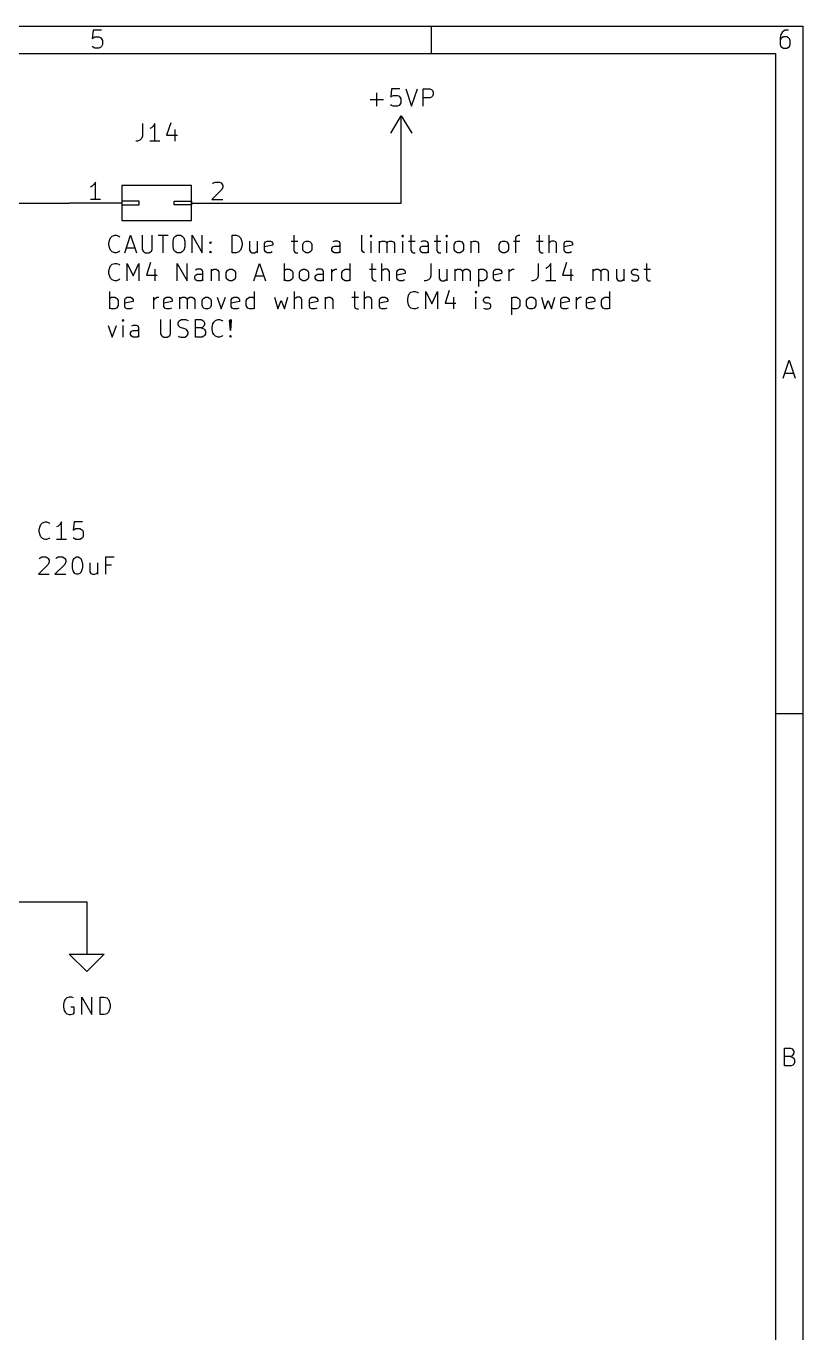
# Model space of a CAD drawing. Extents: x 0.4 to 11.3, y -7.9 to -0.4.
# Drawn here: x 9.077 to 11.299, y -4.134 to -0.394 of the extents above; entities that cross this region are included whole.
import ezdxf

# ---------------------------------------------------------------- set-up
doc = ezdxf.new("R2010")
doc.units = 0
doc.header["$MEASUREMENT"] = 0
for name, color, linetype in [('BLUE3', 171, 'CONTINUOUS'), ('CYAN2', 4, 'CONTINUOUS'), ('GREEN3', 91, 'CONTINUOUS'), ('LYELLOW', 51, 'CONTINUOUS'), ('RED2', 1, 'CONTINUOUS'), ('RED3', 11, 'CONTINUOUS')]:
    doc.layers.add(name, color=color, linetype=linetype)

msp = doc.modelspace()

# ---------------------------------------------------------------- linework, layer by layer
at = {"layer": 'BLUE3', "linetype": 'CONTINUOUS'}
for p, q in [((9.31363, -1.01364), (9.31601, -1.00411)), ((9.31601, -1.00411), (9.31839, -0.999354)), ((9.31839, -0.999354), (9.32316, -0.994591)), ((9.32316, -0.994591), (9.3303, -0.992209)), ((9.3303, -0.992209), (9.33506, -0.992209)), ((9.33506, -0.992209), (9.3422, -0.994591)), ((9.3422, -0.994591), (9.34458, -0.996972)), ((9.35887, -1.04221), (9.37554, -0.992209)), ((9.37554, -0.992209), (9.3922, -1.04221)), ((9.40887, -0.992209), (9.40887, -1.03269)), ((9.43744, -1.03269), (9.43744, -0.992209)), ((9.45411, -0.992209), (9.48268, -0.992209)), ((9.4684, -1.04221), (9.4684, -0.992209)), ((9.49697, -1.00888), (9.49935, -0.999354)), ((9.49697, -1.02554), (9.49697, -1.00888)), ((9.49935, -0.999354), (9.50411, -0.994591)), ((9.50411, -0.994591), (9.50887, -0.992209)), ((9.50887, -0.992209), (9.51839, -0.992209)), ((9.51839, -0.992209), (9.52316, -0.994591)), ((9.52316, -0.994591), (9.52792, -0.999354)), ((9.52792, -0.999354), (9.5303, -1.00888)), ((9.5303, -1.00888), (9.5303, -1.02554)), ((9.55173, -1.04221), (9.55173, -0.992209)), ((9.55173, -0.992209), (9.5803, -1.04221)), ((9.5803, -1.04221), (9.5803, -0.992209)), ((9.66602, -1.04221), (9.66602, -0.992209)), ((9.66602, -0.992209), (9.67792, -0.992209)), ((9.67792, -0.992209), (9.68506, -0.994591)), ((9.68506, -0.994591), (9.68983, -0.999354)), ((9.68983, -0.999354), (9.69221, -1.00411)), ((9.69221, -1.00411), (9.69459, -1.01364)), ((9.71602, -1.00888), (9.71602, -1.03507)), ((9.73744, -1.00888), (9.73744, -1.04221)), ((9.76125, -1.01126), (9.76602, -1.00888)), ((9.76602, -1.00888), (9.77554, -1.00888)), ((9.77554, -1.00888), (9.7803, -1.01126)), ((9.83506, -1.00888), (9.85411, -1.00888)), ((9.8422, -0.992209), (9.8422, -1.03507)), ((9.87316, -1.01126), (9.87792, -1.00888)), ((9.87792, -1.00888), (9.88506, -1.00888)), ((9.88506, -1.00888), (9.88982, -1.01126)), ((9.95887, -1.00888), (9.95411, -1.01126)), ((9.96839, -1.00888), (9.95887, -1.00888)), ((9.97315, -1.01126), (9.96839, -1.00888)), ((10.0374, -1.03507), (10.0374, -0.992209)), ((10.0636, -0.992209), (10.0612, -0.994591)), ((10.0612, -0.994591), (10.0636, -0.996972)), ((10.066, -0.994591), (10.0636, -0.992209)), ((10.0636, -0.992209), (10.0636, -0.996972)), ((10.0636, -0.996972), (10.066, -0.994591)), ((10.0636, -1.04221), (10.0636, -1.00888)), ((10.0874, -1.04221), (10.0874, -1.00888)), ((10.0898, -1.01126), (10.0946, -1.00888)), ((10.0946, -1.00888), (10.1017, -1.00888)), ((10.1017, -1.00888), (10.1065, -1.01126)), ((10.1112, -1.01126), (10.116, -1.00888)), ((10.116, -1.00888), (10.1232, -1.00888)), ((10.1232, -1.00888), (10.1279, -1.01126)), ((10.1541, -0.992209), (10.1517, -0.994591)), ((10.1517, -0.994591), (10.1541, -0.996972)), ((10.1565, -0.994591), (10.1541, -0.992209)), ((10.1541, -0.992209), (10.1541, -0.996972)), ((10.1541, -0.996972), (10.1565, -0.994591)), ((10.1541, -1.04221), (10.1541, -1.00888)), ((10.1708, -1.00888), (10.1898, -1.00888)), ((10.1779, -0.992209), (10.1779, -1.03507)), ((10.2112, -1.00888), (10.2065, -1.01126)), ((10.2208, -1.00888), (10.2112, -1.00888)), ((10.2255, -1.01126), (10.2208, -1.00888)), ((10.2446, -1.00888), (10.2636, -1.00888)), ((10.2517, -0.992209), (10.2517, -1.03507)), ((10.2803, -0.992209), (10.2779, -0.994591)), ((10.2779, -0.994591), (10.2803, -0.996972)), ((10.2827, -0.994591), (10.2803, -0.992209)), ((10.2803, -0.992209), (10.2803, -0.996972)), ((10.2803, -0.996972), (10.2827, -0.994591)), ((10.2803, -1.04221), (10.2803, -1.00888)), ((10.3065, -1.01126), (10.3112, -1.00888)), ((10.3112, -1.00888), (10.3184, -1.00888)), ((10.3184, -1.00888), (10.3231, -1.01126)), ((10.3493, -1.00888), (10.3493, -1.04221)), ((10.3517, -1.01126), (10.3565, -1.00888)), ((10.3565, -1.00888), (10.3636, -1.00888)), ((10.3636, -1.00888), (10.3684, -1.01126)), ((10.4351, -1.01126), (10.4398, -1.00888)), ((10.4398, -1.00888), (10.447, -1.00888)), ((10.447, -1.00888), (10.4517, -1.01126)), ((10.4708, -1.00888), (10.4898, -1.00888)), ((10.4779, -0.999354), (10.4803, -0.994591)), ((10.4779, -1.04221), (10.4779, -0.999354)), ((10.4803, -0.994591), (10.4851, -0.992209)), ((10.4851, -0.992209), (10.4898, -0.992209)), ((10.5374, -1.00888), (10.5565, -1.00888)), ((10.5446, -0.992209), (10.5446, -1.03507)), ((10.5731, -1.04221), (10.5731, -0.992209)), ((10.5803, -1.00888), (10.5755, -1.01126)), ((10.5874, -1.00888), (10.5803, -1.00888)), ((10.5922, -1.01126), (10.5874, -1.00888)), ((10.6184, -1.01126), (10.6231, -1.00888)), ((10.6231, -1.00888), (10.6327, -1.00888)), ((10.6327, -1.00888), (10.6374, -1.01126)), ((9.31363, -1.02078), (9.31363, -1.01364)), ((9.31601, -1.0303), (9.31363, -1.02078)), ((9.31839, -1.03507), (9.31601, -1.0303)), ((9.32316, -1.03983), (9.31839, -1.03507)), ((9.3303, -1.04221), (9.32316, -1.03983)), ((9.33506, -1.04221), (9.3303, -1.04221)), ((9.3422, -1.03983), (9.33506, -1.04221)), ((9.34458, -1.03745), (9.3422, -1.03983)), ((9.36363, -1.02793), (9.38744, -1.02793)), ((9.40887, -1.03269), (9.41125, -1.03745)), ((9.41125, -1.03745), (9.41363, -1.03983)), ((9.41363, -1.03983), (9.41839, -1.04221)), ((9.41839, -1.04221), (9.42792, -1.04221)), ((9.42792, -1.04221), (9.43268, -1.03983)), ((9.43268, -1.03983), (9.43506, -1.03745)), ((9.43506, -1.03745), (9.43744, -1.03269)), ((9.49935, -1.03507), (9.49697, -1.02554)), ((9.50411, -1.03983), (9.49935, -1.03507)), ((9.50887, -1.04221), (9.50411, -1.03983)), ((9.51839, -1.04221), (9.50887, -1.04221)), ((9.52316, -1.03983), (9.51839, -1.04221)), ((9.52792, -1.03507), (9.52316, -1.03983)), ((9.5303, -1.02554), (9.52792, -1.03507)), ((9.60173, -1.01364), (9.60411, -1.01126)), ((9.60411, -1.01602), (9.60173, -1.01364)), ((9.60173, -1.03983), (9.60411, -1.03745)), ((9.60411, -1.04221), (9.60173, -1.03983)), ((9.60411, -1.01126), (9.60649, -1.01364)), ((9.60411, -1.01126), (9.60411, -1.01602)), ((9.60649, -1.01364), (9.60411, -1.01602)), ((9.60411, -1.03745), (9.60649, -1.03983)), ((9.60411, -1.03745), (9.60411, -1.04221)), ((9.60649, -1.03983), (9.60411, -1.04221)), ((9.67792, -1.04221), (9.66602, -1.04221)), ((9.68506, -1.03983), (9.67792, -1.04221)), ((9.68983, -1.03507), (9.68506, -1.03983)), ((9.69221, -1.0303), (9.68983, -1.03507)), ((9.69459, -1.02078), (9.69221, -1.0303)), ((9.69459, -1.01364), (9.69459, -1.02078)), ((9.71602, -1.03507), (9.7184, -1.03983)), ((9.7184, -1.03983), (9.72316, -1.04221)), ((9.72316, -1.04221), (9.7303, -1.04221)), ((9.7303, -1.04221), (9.73506, -1.03983)), ((9.73506, -1.03983), (9.73744, -1.03745)), ((9.75887, -1.01602), (9.76125, -1.01126)), ((9.75887, -1.03507), (9.75887, -1.01602)), ((9.78268, -1.02078), (9.75887, -1.02554)), ((9.76125, -1.03983), (9.75887, -1.03507)), ((9.76602, -1.04221), (9.76125, -1.03983)), ((9.77554, -1.04221), (9.76602, -1.04221)), ((9.7803, -1.03983), (9.77554, -1.04221)), ((9.7803, -1.01126), (9.78268, -1.01602)), ((9.78268, -1.01602), (9.78268, -1.02078)), ((9.8422, -1.03507), (9.84459, -1.03983)), ((9.84459, -1.03983), (9.84935, -1.04221)), ((9.84935, -1.04221), (9.85411, -1.04221)), ((9.8684, -1.0184), (9.87078, -1.01364)), ((9.8684, -1.03269), (9.8684, -1.0184)), ((9.87078, -1.03745), (9.8684, -1.03269)), ((9.87078, -1.01364), (9.87316, -1.01126)), ((9.87316, -1.03983), (9.87078, -1.03745)), ((9.87792, -1.04221), (9.87316, -1.03983)), ((9.88506, -1.04221), (9.87792, -1.04221)), ((9.88982, -1.03983), (9.88506, -1.04221)), ((9.88982, -1.01126), (9.8922, -1.01364)), ((9.8922, -1.03745), (9.88982, -1.03983)), ((9.8922, -1.01364), (9.89459, -1.0184)), ((9.89459, -1.03269), (9.8922, -1.03745)), ((9.89459, -1.0184), (9.89459, -1.03269)), ((9.95173, -1.0303), (9.95411, -1.02554)), ((9.95173, -1.03507), (9.95173, -1.0303)), ((9.95411, -1.03983), (9.95173, -1.03507)), ((9.95411, -1.02554), (9.95887, -1.02316)), ((9.95887, -1.04221), (9.95411, -1.03983)), ((9.95887, -1.02316), (9.97078, -1.02316)), ((9.97078, -1.04221), (9.95887, -1.04221)), ((9.97078, -1.02316), (9.97554, -1.02078)), ((9.97554, -1.03983), (9.97078, -1.04221)), ((9.97554, -1.01602), (9.97315, -1.01126)), ((9.97554, -1.04221), (9.97554, -1.01602)), ((10.0398, -1.03983), (10.0374, -1.03507)), ((10.0446, -1.04221), (10.0398, -1.03983)), ((10.0874, -1.01364), (10.0898, -1.01126)), ((10.1065, -1.01126), (10.1089, -1.01602)), ((10.1089, -1.01602), (10.1112, -1.01126)), ((10.1089, -1.01602), (10.1089, -1.04221)), ((10.1279, -1.01126), (10.1303, -1.01602)), ((10.1303, -1.01602), (10.1303, -1.04221)), ((10.1779, -1.03507), (10.1803, -1.03983)), ((10.1803, -1.03983), (10.1851, -1.04221)), ((10.1851, -1.04221), (10.1898, -1.04221)), ((10.2041, -1.0303), (10.2065, -1.02554)), ((10.2041, -1.03507), (10.2041, -1.0303)), ((10.2065, -1.03983), (10.2041, -1.03507)), ((10.2065, -1.02554), (10.2112, -1.02316)), ((10.2112, -1.04221), (10.2065, -1.03983)), ((10.2112, -1.02316), (10.2232, -1.02316)), ((10.2232, -1.04221), (10.2112, -1.04221)), ((10.2232, -1.02316), (10.2279, -1.02078)), ((10.2279, -1.03983), (10.2232, -1.04221)), ((10.2279, -1.01602), (10.2255, -1.01126)), ((10.2279, -1.04221), (10.2279, -1.01602)), ((10.2517, -1.03507), (10.2541, -1.03983)), ((10.2541, -1.03983), (10.2589, -1.04221)), ((10.2589, -1.04221), (10.2636, -1.04221)), ((10.3017, -1.0184), (10.3041, -1.01364)), ((10.3017, -1.03269), (10.3017, -1.0184)), ((10.3041, -1.03745), (10.3017, -1.03269)), ((10.3041, -1.01364), (10.3065, -1.01126)), ((10.3065, -1.03983), (10.3041, -1.03745)), ((10.3112, -1.04221), (10.3065, -1.03983)), ((10.3184, -1.04221), (10.3112, -1.04221)), ((10.3231, -1.03983), (10.3184, -1.04221)), ((10.3231, -1.01126), (10.3255, -1.01364)), ((10.3255, -1.03745), (10.3231, -1.03983)), ((10.3255, -1.01364), (10.3279, -1.0184)), ((10.3279, -1.03269), (10.3255, -1.03745)), ((10.3279, -1.0184), (10.3279, -1.03269)), ((10.3493, -1.01364), (10.3517, -1.01126)), ((10.3684, -1.01126), (10.3708, -1.01602)), ((10.3708, -1.01602), (10.3708, -1.04221)), ((10.4303, -1.0184), (10.4327, -1.01364)), ((10.4303, -1.03269), (10.4303, -1.0184)), ((10.4327, -1.03745), (10.4303, -1.03269)), ((10.4327, -1.01364), (10.4351, -1.01126)), ((10.4351, -1.03983), (10.4327, -1.03745)), ((10.4398, -1.04221), (10.4351, -1.03983)), ((10.447, -1.04221), (10.4398, -1.04221)), ((10.4517, -1.03983), (10.447, -1.04221)), ((10.4517, -1.01126), (10.4541, -1.01364)), ((10.4541, -1.03745), (10.4517, -1.03983)), ((10.4541, -1.01364), (10.4565, -1.0184)), ((10.4565, -1.03269), (10.4541, -1.03745)), ((10.4565, -1.0184), (10.4565, -1.03269)), ((10.5446, -1.03507), (10.547, -1.03983)), ((10.547, -1.03983), (10.5517, -1.04221)), ((10.5517, -1.04221), (10.5565, -1.04221)), ((10.5755, -1.01126), (10.5731, -1.01364)), ((10.5946, -1.01602), (10.5922, -1.01126)), ((10.5946, -1.04221), (10.5946, -1.01602)), ((10.616, -1.01602), (10.6184, -1.01126)), ((10.616, -1.03507), (10.616, -1.01602)), ((10.6398, -1.02078), (10.616, -1.02554)), ((10.6184, -1.03983), (10.616, -1.03507)), ((10.6231, -1.04221), (10.6184, -1.03983)), ((10.6327, -1.04221), (10.6231, -1.04221)), ((10.6374, -1.03983), (10.6327, -1.04221)), ((10.6374, -1.01126), (10.6398, -1.01602)), ((10.6398, -1.01602), (10.6398, -1.02078)), ((9.31363, -1.09414), (9.31601, -1.08461)), ((9.31601, -1.08461), (9.31839, -1.07985)), ((9.31839, -1.07985), (9.32316, -1.07509)), ((9.32316, -1.07509), (9.3303, -1.07271)), ((9.3303, -1.07271), (9.33506, -1.07271)), ((9.33506, -1.07271), (9.3422, -1.07509)), ((9.3422, -1.07509), (9.34458, -1.07747)), ((9.36601, -1.12271), (9.36601, -1.07271)), ((9.36601, -1.07271), (9.38268, -1.10843)), ((9.38268, -1.10843), (9.39935, -1.07271)), ((9.39935, -1.07271), (9.39935, -1.12271)), ((9.43268, -1.07033), (9.42078, -1.10604)), ((9.50887, -1.12271), (9.50887, -1.07271)), ((9.50887, -1.07271), (9.53744, -1.12271)), ((9.53744, -1.12271), (9.53744, -1.07271)), ((9.72791, -1.12271), (9.74457, -1.07271)), ((9.74457, -1.07271), (9.76124, -1.12271)), ((9.816, -1.12271), (9.816, -1.07271)), ((10.0041, -1.12271), (10.0041, -1.07271)), ((10.066, -1.07271), (10.066, -1.11557)), ((10.0946, -1.12271), (10.0946, -1.07271)), ((10.235, -1.07271), (10.235, -1.10843)), ((10.5422, -1.07271), (10.5422, -1.10843)), ((10.5684, -1.08461), (10.5636, -1.087)), ((10.5731, -1.07985), (10.5684, -1.08461)), ((10.5779, -1.07271), (10.5731, -1.07985)), ((10.5779, -1.12271), (10.5779, -1.07271)), ((10.6231, -1.07033), (10.6112, -1.10604)), ((10.8517, -1.07271), (10.8517, -1.11557)), ((9.31363, -1.10128), (9.31363, -1.09414)), ((9.31601, -1.1108), (9.31363, -1.10128)), ((9.31839, -1.11557), (9.31601, -1.1108)), ((9.32316, -1.12033), (9.31839, -1.11557)), ((9.3303, -1.12271), (9.32316, -1.12033)), ((9.3422, -1.12033), (9.33506, -1.12271)), ((9.34458, -1.11795), (9.3422, -1.12033)), ((9.42078, -1.10604), (9.45172, -1.10604)), ((9.44458, -1.08938), (9.44458, -1.12271)), ((9.55887, -1.1108), (9.56125, -1.10604)), ((9.55887, -1.11557), (9.55887, -1.1108)), ((9.56125, -1.12033), (9.55887, -1.11557)), ((9.56601, -1.08938), (9.56125, -1.09176)), ((9.56125, -1.10604), (9.56601, -1.10366)), ((9.56601, -1.12271), (9.56125, -1.12033)), ((9.57554, -1.08938), (9.56601, -1.08938)), ((9.56601, -1.10366), (9.57792, -1.10366)), ((9.5803, -1.09176), (9.57554, -1.08938)), ((9.57792, -1.10366), (9.58268, -1.10128)), ((9.58268, -1.12033), (9.57792, -1.12271)), ((9.58268, -1.09652), (9.5803, -1.09176)), ((9.58268, -1.12271), (9.58268, -1.09652)), ((9.60648, -1.08938), (9.60648, -1.12271)), ((9.60648, -1.09414), (9.60887, -1.09176)), ((9.60887, -1.09176), (9.61363, -1.08938)), ((9.61363, -1.08938), (9.62077, -1.08938)), ((9.62077, -1.08938), (9.62553, -1.09176)), ((9.62553, -1.09176), (9.62791, -1.09652)), ((9.62791, -1.09652), (9.62791, -1.12271)), ((9.64934, -1.0989), (9.65172, -1.09414)), ((9.64934, -1.11319), (9.64934, -1.0989)), ((9.65172, -1.11795), (9.64934, -1.11319)), ((9.65172, -1.09414), (9.6541, -1.09176)), ((9.6541, -1.12033), (9.65172, -1.11795)), ((9.6541, -1.09176), (9.65887, -1.08938)), ((9.65887, -1.12271), (9.6541, -1.12033)), ((9.65887, -1.08938), (9.66601, -1.08938)), ((9.66601, -1.08938), (9.67077, -1.09176)), ((9.67077, -1.12033), (9.66601, -1.12271)), ((9.67077, -1.09176), (9.67315, -1.09414)), ((9.67315, -1.11795), (9.67077, -1.12033)), ((9.67315, -1.09414), (9.67553, -1.0989)), ((9.67553, -1.11319), (9.67315, -1.11795)), ((9.67553, -1.0989), (9.67553, -1.11319)), ((9.73267, -1.10843), (9.75648, -1.10843)), ((9.816, -1.09176), (9.82077, -1.08938)), ((9.82077, -1.12271), (9.816, -1.12033)), ((9.82077, -1.08938), (9.83029, -1.08938)), ((9.83029, -1.08938), (9.83505, -1.09176)), ((9.83505, -1.12033), (9.83029, -1.12271)), ((9.83505, -1.09176), (9.83743, -1.09414)), ((9.83743, -1.11795), (9.83505, -1.12033)), ((9.83743, -1.09414), (9.83981, -1.0989)), ((9.83981, -1.11319), (9.83743, -1.11795)), ((9.83981, -1.0989), (9.83981, -1.11319)), ((9.85886, -1.0989), (9.86124, -1.09414)), ((9.85886, -1.11319), (9.85886, -1.0989)), ((9.86124, -1.11795), (9.85886, -1.11319)), ((9.86124, -1.09414), (9.86362, -1.09176)), ((9.86362, -1.12033), (9.86124, -1.11795)), ((9.86362, -1.09176), (9.86839, -1.08938)), ((9.86839, -1.12271), (9.86362, -1.12033)), ((9.86839, -1.08938), (9.87553, -1.08938)), ((9.87553, -1.08938), (9.88029, -1.09176)), ((9.88029, -1.12033), (9.87553, -1.12271)), ((9.88029, -1.09176), (9.88267, -1.09414)), ((9.88267, -1.11795), (9.88029, -1.12033)), ((9.88267, -1.09414), (9.88505, -1.0989)), ((9.88505, -1.11319), (9.88267, -1.11795)), ((9.88505, -1.0989), (9.88505, -1.11319)), ((9.9041, -1.1108), (9.90648, -1.10604)), ((9.9041, -1.11557), (9.9041, -1.1108)), ((9.90648, -1.12033), (9.9041, -1.11557)), ((9.91124, -1.08938), (9.90648, -1.09176)), ((9.90648, -1.10604), (9.91124, -1.10366)), ((9.91124, -1.12271), (9.90648, -1.12033)), ((9.92076, -1.08938), (9.91124, -1.08938)), ((9.91124, -1.10366), (9.92315, -1.10366)), ((9.92552, -1.09176), (9.92076, -1.08938)), ((9.92315, -1.10366), (9.92791, -1.10128)), ((9.92791, -1.12033), (9.92315, -1.12271)), ((9.92791, -1.09652), (9.92552, -1.09176)), ((9.92791, -1.12271), (9.92791, -1.09652)), ((9.95171, -1.12271), (9.95171, -1.08938)), ((9.95171, -1.0989), (9.95409, -1.09414)), ((9.95409, -1.09414), (9.95648, -1.09176)), ((9.95648, -1.09176), (9.96124, -1.08938)), ((9.96124, -1.08938), (9.966, -1.08938)), ((9.98029, -1.0989), (9.98267, -1.09414)), ((9.98029, -1.11319), (9.98029, -1.0989)), ((9.98267, -1.11795), (9.98029, -1.11319)), ((9.98267, -1.09414), (9.98505, -1.09176)), ((9.98505, -1.12033), (9.98267, -1.11795)), ((9.98505, -1.09176), (9.98981, -1.08938)), ((9.98981, -1.12271), (9.98505, -1.12033)), ((9.98981, -1.08938), (9.99933, -1.08938)), ((9.99933, -1.08938), (10.0041, -1.09176)), ((10.0041, -1.12033), (9.99933, -1.12271)), ((10.0589, -1.08938), (10.0779, -1.08938)), ((10.066, -1.11557), (10.0684, -1.12033)), ((10.0684, -1.12033), (10.0731, -1.12271)), ((10.0969, -1.09176), (10.0946, -1.09414)), ((10.1017, -1.08938), (10.0969, -1.09176)), ((10.1089, -1.08938), (10.1017, -1.08938)), ((10.1136, -1.09176), (10.1089, -1.08938)), ((10.116, -1.09652), (10.1136, -1.09176)), ((10.116, -1.12271), (10.116, -1.09652)), ((10.1374, -1.09652), (10.1398, -1.09176)), ((10.1374, -1.11557), (10.1374, -1.09652)), ((10.1612, -1.10128), (10.1374, -1.10604)), ((10.1398, -1.12033), (10.1374, -1.11557)), ((10.1398, -1.09176), (10.1446, -1.08938)), ((10.1446, -1.12271), (10.1398, -1.12033)), ((10.1446, -1.08938), (10.1541, -1.08938)), ((10.1541, -1.08938), (10.1589, -1.09176)), ((10.1589, -1.12033), (10.1541, -1.12271)), ((10.1589, -1.09176), (10.1612, -1.09652)), ((10.1612, -1.09652), (10.1612, -1.10128)), ((10.2279, -1.12033), (10.2208, -1.12271)), ((10.2327, -1.11557), (10.2279, -1.12033)), ((10.235, -1.10843), (10.2327, -1.11557)), ((10.2589, -1.08938), (10.2589, -1.11557)), ((10.2589, -1.11557), (10.2612, -1.12033)), ((10.2612, -1.12033), (10.266, -1.12271)), ((10.2731, -1.12271), (10.2779, -1.12033)), ((10.2779, -1.12033), (10.2803, -1.11795)), ((10.2803, -1.08938), (10.2803, -1.12271)), ((10.3041, -1.12271), (10.3041, -1.08938)), ((10.3041, -1.09414), (10.3065, -1.09176)), ((10.3065, -1.09176), (10.3112, -1.08938)), ((10.3112, -1.08938), (10.3184, -1.08938)), ((10.3184, -1.08938), (10.3231, -1.09176)), ((10.3231, -1.09176), (10.3255, -1.09652)), ((10.3255, -1.09652), (10.3279, -1.09176)), ((10.3255, -1.09652), (10.3255, -1.12271)), ((10.3279, -1.09176), (10.3327, -1.08938)), ((10.3327, -1.08938), (10.3398, -1.08938)), ((10.3398, -1.08938), (10.3446, -1.09176)), ((10.3446, -1.09176), (10.3469, -1.09652)), ((10.3469, -1.09652), (10.3469, -1.12271)), ((10.3708, -1.08938), (10.3708, -1.13938)), ((10.3708, -1.09176), (10.3755, -1.08938)), ((10.3755, -1.12271), (10.3708, -1.12033)), ((10.3755, -1.08938), (10.385, -1.08938)), ((10.385, -1.08938), (10.3898, -1.09176)), ((10.3898, -1.12033), (10.385, -1.12271)), ((10.3898, -1.09176), (10.3922, -1.09414)), ((10.3922, -1.11795), (10.3898, -1.12033)), ((10.3922, -1.09414), (10.3946, -1.0989)), ((10.3946, -1.11319), (10.3922, -1.11795)), ((10.3946, -1.0989), (10.3946, -1.11319)), ((10.4136, -1.09652), (10.416, -1.09176)), ((10.4136, -1.11557), (10.4136, -1.09652)), ((10.4374, -1.10128), (10.4136, -1.10604)), ((10.416, -1.12033), (10.4136, -1.11557)), ((10.416, -1.09176), (10.4208, -1.08938)), ((10.4208, -1.12271), (10.416, -1.12033)), ((10.4208, -1.08938), (10.4303, -1.08938)), ((10.4303, -1.08938), (10.435, -1.09176)), ((10.435, -1.12033), (10.4303, -1.12271)), ((10.435, -1.09176), (10.4374, -1.09652)), ((10.4374, -1.09652), (10.4374, -1.10128)), ((10.4588, -1.12271), (10.4588, -1.08938)), ((10.4588, -1.0989), (10.4612, -1.09414)), ((10.4612, -1.09414), (10.4636, -1.09176)), ((10.4636, -1.09176), (10.4684, -1.08938)), ((10.4684, -1.08938), (10.4731, -1.08938)), ((10.535, -1.12033), (10.5279, -1.12271)), ((10.5398, -1.11557), (10.535, -1.12033)), ((10.5422, -1.10843), (10.5398, -1.11557)), ((10.6112, -1.10604), (10.6422, -1.10604)), ((10.635, -1.08938), (10.635, -1.12271)), ((10.6993, -1.12271), (10.6993, -1.08938)), ((10.6993, -1.09414), (10.7017, -1.09176)), ((10.7017, -1.09176), (10.7065, -1.08938)), ((10.7065, -1.08938), (10.7136, -1.08938)), ((10.7136, -1.08938), (10.7184, -1.09176)), ((10.7184, -1.09176), (10.7207, -1.09652)), ((10.7207, -1.09652), (10.7231, -1.09176)), ((10.7207, -1.09652), (10.7207, -1.12271)), ((10.7231, -1.09176), (10.7279, -1.08938)), ((10.7279, -1.08938), (10.735, -1.08938)), ((10.735, -1.08938), (10.7398, -1.09176)), ((10.7398, -1.09176), (10.7422, -1.09652)), ((10.7422, -1.09652), (10.7422, -1.12271)), ((10.766, -1.08938), (10.766, -1.11557)), ((10.766, -1.11557), (10.7684, -1.12033)), ((10.7684, -1.12033), (10.7731, -1.12271)), ((10.7803, -1.12271), (10.785, -1.12033)), ((10.785, -1.12033), (10.7874, -1.11795)), ((10.7874, -1.08938), (10.7874, -1.12271)), ((10.8088, -1.09652), (10.8112, -1.09176)), ((10.8088, -1.0989), (10.8088, -1.09652)), ((10.8112, -1.10366), (10.8088, -1.0989)), ((10.8088, -1.12033), (10.8136, -1.12271)), ((10.8112, -1.09176), (10.816, -1.08938)), ((10.816, -1.10604), (10.8112, -1.10366)), ((10.816, -1.08938), (10.8231, -1.08938)), ((10.8231, -1.10604), (10.816, -1.10604)), ((10.8231, -1.08938), (10.8279, -1.09176)), ((10.8279, -1.10843), (10.8231, -1.10604)), ((10.8231, -1.12271), (10.8279, -1.12033)), ((10.8303, -1.11319), (10.8279, -1.10843)), ((10.8279, -1.12033), (10.8303, -1.11557)), ((10.8303, -1.11557), (10.8303, -1.11319)), ((10.8446, -1.08938), (10.8636, -1.08938)), ((10.8517, -1.11557), (10.8541, -1.12033)), ((10.8541, -1.12033), (10.8588, -1.12271)), ((9.31601, -1.20321), (9.31601, -1.15321)), ((9.33506, -1.12271), (9.3303, -1.12271)), ((9.57792, -1.12271), (9.56601, -1.12271)), ((9.66601, -1.12271), (9.65887, -1.12271)), ((9.7303, -1.20321), (9.7303, -1.15321)), ((9.83029, -1.12271), (9.82077, -1.12271)), ((9.84458, -1.20321), (9.84458, -1.15321)), ((9.87553, -1.12271), (9.86839, -1.12271)), ((9.92315, -1.12271), (9.91124, -1.12271)), ((9.99933, -1.12271), (9.98981, -1.12271)), ((10.016, -1.15321), (10.016, -1.19607)), ((10.0446, -1.20321), (10.0446, -1.15321)), ((10.0731, -1.12271), (10.0779, -1.12271)), ((10.1541, -1.12271), (10.1446, -1.12271)), ((10.1731, -1.16035), (10.1779, -1.15559)), ((10.1779, -1.15559), (10.1851, -1.15321)), ((10.1851, -1.15321), (10.1898, -1.15321)), ((10.1898, -1.15321), (10.197, -1.15559)), ((10.197, -1.15559), (10.1993, -1.15797)), ((10.2208, -1.12271), (10.216, -1.12271)), ((10.2208, -1.20321), (10.2208, -1.15321)), ((10.2208, -1.15321), (10.2374, -1.18893)), ((10.2374, -1.18893), (10.2541, -1.15321)), ((10.2541, -1.15321), (10.2541, -1.20321)), ((10.266, -1.12271), (10.2731, -1.12271)), ((10.2874, -1.15083), (10.2755, -1.18654)), ((10.3636, -1.15321), (10.3612, -1.15559)), ((10.3612, -1.15559), (10.3636, -1.15797)), ((10.366, -1.15559), (10.3636, -1.15321)), ((10.3636, -1.15321), (10.3636, -1.15797)), ((10.3636, -1.15797), (10.366, -1.15559)), ((10.385, -1.12271), (10.3755, -1.12271)), ((10.4303, -1.12271), (10.4208, -1.12271)), ((10.5279, -1.12271), (10.5231, -1.12271)), ((10.5922, -1.12271), (10.5636, -1.12271)), ((10.747, -1.20321), (10.747, -1.15321)), ((10.7731, -1.12271), (10.7803, -1.12271)), ((10.8136, -1.12271), (10.8231, -1.12271)), ((10.8588, -1.12271), (10.8636, -1.12271)), ((9.31601, -1.17226), (9.32078, -1.16988)), ((9.32078, -1.16988), (9.3303, -1.16988)), ((9.3303, -1.16988), (9.33506, -1.17226)), ((9.33506, -1.17226), (9.33744, -1.17464)), ((9.33744, -1.17464), (9.33982, -1.1794)), ((9.33982, -1.19369), (9.33744, -1.19845)), ((9.33982, -1.1794), (9.33982, -1.19369)), ((9.35887, -1.17702), (9.36125, -1.17226)), ((9.35887, -1.19607), (9.35887, -1.17702)), ((9.38268, -1.18178), (9.35887, -1.18654)), ((9.36125, -1.20083), (9.35887, -1.19607)), ((9.36125, -1.17226), (9.36601, -1.16988)), ((9.36601, -1.16988), (9.37554, -1.16988)), ((9.37554, -1.16988), (9.3803, -1.17226)), ((9.3803, -1.17226), (9.38268, -1.17702)), ((9.38268, -1.17702), (9.38268, -1.18178)), ((9.4422, -1.20321), (9.4422, -1.16988)), ((9.4422, -1.1794), (9.44458, -1.17464)), ((9.44458, -1.17464), (9.44696, -1.17226)), ((9.44696, -1.17226), (9.45172, -1.16988)), ((9.45172, -1.16988), (9.45649, -1.16988)), ((9.47078, -1.17702), (9.47315, -1.17226)), ((9.47078, -1.19607), (9.47078, -1.17702)), ((9.49458, -1.18178), (9.47078, -1.18654)), ((9.47315, -1.20083), (9.47078, -1.19607)), ((9.47315, -1.17226), (9.47792, -1.16988)), ((9.47792, -1.16988), (9.48744, -1.16988)), ((9.48744, -1.16988), (9.4922, -1.17226)), ((9.4922, -1.17226), (9.49458, -1.17702)), ((9.49458, -1.17702), (9.49458, -1.18178)), ((9.51601, -1.20321), (9.51601, -1.16988)), ((9.51601, -1.17464), (9.51839, -1.17226)), ((9.51839, -1.17226), (9.52316, -1.16988)), ((9.52316, -1.16988), (9.5303, -1.16988)), ((9.5303, -1.16988), (9.53506, -1.17226)), ((9.53506, -1.17226), (9.53744, -1.17702)), ((9.53744, -1.17702), (9.53982, -1.17226)), ((9.53744, -1.17702), (9.53744, -1.20321)), ((9.53982, -1.17226), (9.54458, -1.16988)), ((9.54458, -1.16988), (9.55173, -1.16988)), ((9.55173, -1.16988), (9.55649, -1.17226)), ((9.55649, -1.17226), (9.55887, -1.17702)), ((9.55887, -1.17702), (9.55887, -1.20321)), ((9.5803, -1.1794), (9.58268, -1.17464)), ((9.5803, -1.19369), (9.5803, -1.1794)), ((9.58268, -1.19845), (9.5803, -1.19369)), ((9.58268, -1.17464), (9.58506, -1.17226)), ((9.58506, -1.17226), (9.58982, -1.16988)), ((9.58982, -1.16988), (9.59696, -1.16988)), ((9.59696, -1.16988), (9.60172, -1.17226)), ((9.60172, -1.17226), (9.60411, -1.17464)), ((9.60411, -1.17464), (9.60649, -1.1794)), ((9.60649, -1.19369), (9.60411, -1.19845)), ((9.60649, -1.1794), (9.60649, -1.19369)), ((9.62315, -1.16988), (9.63506, -1.20321)), ((9.63506, -1.20321), (9.64696, -1.16988)), ((9.66363, -1.17702), (9.66601, -1.17226)), ((9.66363, -1.19607), (9.66363, -1.17702)), ((9.68744, -1.18178), (9.66363, -1.18654)), ((9.66601, -1.20083), (9.66363, -1.19607)), ((9.66601, -1.17226), (9.67077, -1.16988)), ((9.67077, -1.16988), (9.6803, -1.16988)), ((9.6803, -1.16988), (9.68506, -1.17226)), ((9.68506, -1.17226), (9.68744, -1.17702)), ((9.68744, -1.17702), (9.68744, -1.18178)), ((9.70649, -1.1794), (9.70887, -1.17464)), ((9.70649, -1.19369), (9.70649, -1.1794)), ((9.70887, -1.19845), (9.70649, -1.19369)), ((9.70887, -1.17464), (9.71125, -1.17226)), ((9.71125, -1.17226), (9.71601, -1.16988)), ((9.71601, -1.16988), (9.72554, -1.16988)), ((9.72554, -1.16988), (9.7303, -1.17226)), ((9.78744, -1.16988), (9.79696, -1.20321)), ((9.79696, -1.20321), (9.80648, -1.1794)), ((9.80648, -1.1794), (9.81601, -1.20321)), ((9.81601, -1.20321), (9.82553, -1.16988)), ((9.84696, -1.17226), (9.84458, -1.17464)), ((9.85172, -1.16988), (9.84696, -1.17226)), ((9.85887, -1.16988), (9.85172, -1.16988)), ((9.86363, -1.17226), (9.85887, -1.16988)), ((9.86601, -1.17702), (9.86363, -1.17226)), ((9.86601, -1.20321), (9.86601, -1.17702)), ((9.88744, -1.17702), (9.88981, -1.17226)), ((9.88744, -1.19607), (9.88744, -1.17702)), ((9.91124, -1.18178), (9.88744, -1.18654)), ((9.88981, -1.20083), (9.88744, -1.19607)), ((9.88981, -1.17226), (9.89458, -1.16988)), ((9.89458, -1.16988), (9.9041, -1.16988)), ((9.9041, -1.16988), (9.90886, -1.17226)), ((9.90886, -1.17226), (9.91124, -1.17702)), ((9.91124, -1.17702), (9.91124, -1.18178)), ((9.93267, -1.16988), (9.93267, -1.20321)), ((9.93267, -1.17464), (9.93506, -1.17226)), ((9.93506, -1.17226), (9.93982, -1.16988)), ((9.93982, -1.16988), (9.94696, -1.16988)), ((9.94696, -1.16988), (9.95172, -1.17226)), ((9.95172, -1.17226), (9.9541, -1.17702)), ((9.9541, -1.17702), (9.9541, -1.20321)), ((10.0089, -1.16988), (10.0279, -1.16988)), ((10.016, -1.19607), (10.0184, -1.20083)), ((10.047, -1.17226), (10.0446, -1.17464)), ((10.0517, -1.16988), (10.047, -1.17226)), ((10.0589, -1.16988), (10.0517, -1.16988)), ((10.0636, -1.17226), (10.0589, -1.16988)), ((10.066, -1.17702), (10.0636, -1.17226)), ((10.066, -1.20321), (10.066, -1.17702)), ((10.0874, -1.17702), (10.0898, -1.17226)), ((10.0874, -1.19607), (10.0874, -1.17702)), ((10.1112, -1.18178), (10.0874, -1.18654)), ((10.0898, -1.20083), (10.0874, -1.19607)), ((10.0898, -1.17226), (10.0946, -1.16988)), ((10.0946, -1.16988), (10.1041, -1.16988)), ((10.1041, -1.16988), (10.1089, -1.17226)), ((10.1089, -1.17226), (10.1112, -1.17702)), ((10.1112, -1.17702), (10.1112, -1.18178)), ((10.1684, -1.17464), (10.1708, -1.16511)), ((10.1684, -1.18178), (10.1684, -1.17464)), ((10.1708, -1.1913), (10.1684, -1.18178)), ((10.1708, -1.16511), (10.1731, -1.16035)), ((10.1731, -1.19607), (10.1708, -1.1913)), ((10.1779, -1.20083), (10.1731, -1.19607)), ((10.2755, -1.18654), (10.3065, -1.18654)), ((10.2993, -1.16988), (10.2993, -1.20321)), ((10.3636, -1.20321), (10.3636, -1.16988)), ((10.3851, -1.17702), (10.3874, -1.17226)), ((10.3851, -1.1794), (10.3851, -1.17702)), ((10.3874, -1.18416), (10.3851, -1.1794)), ((10.3874, -1.17226), (10.3922, -1.16988)), ((10.3922, -1.18654), (10.3874, -1.18416)), ((10.3922, -1.16988), (10.3993, -1.16988)), ((10.3993, -1.18654), (10.3922, -1.18654)), ((10.3993, -1.16988), (10.4041, -1.17226)), ((10.4041, -1.18893), (10.3993, -1.18654)), ((10.4065, -1.19369), (10.4041, -1.18893)), ((10.4041, -1.20083), (10.4065, -1.19607)), ((10.4065, -1.19607), (10.4065, -1.19369)), ((10.466, -1.16988), (10.466, -1.21988)), ((10.466, -1.17226), (10.4708, -1.16988)), ((10.4708, -1.16988), (10.4803, -1.16988)), ((10.4803, -1.16988), (10.485, -1.17226)), ((10.485, -1.17226), (10.4874, -1.17464)), ((10.4874, -1.17464), (10.4898, -1.1794)), ((10.4898, -1.19369), (10.4874, -1.19845)), ((10.4898, -1.1794), (10.4898, -1.19369)), ((10.5089, -1.1794), (10.5112, -1.17464)), ((10.5089, -1.19369), (10.5089, -1.1794)), ((10.5112, -1.19845), (10.5089, -1.19369)), ((10.5112, -1.17464), (10.5136, -1.17226)), ((10.5136, -1.17226), (10.5184, -1.16988)), ((10.5184, -1.16988), (10.5255, -1.16988)), ((10.5255, -1.16988), (10.5303, -1.17226)), ((10.5303, -1.17226), (10.5327, -1.17464)), ((10.5327, -1.17464), (10.535, -1.1794)), ((10.535, -1.19369), (10.5327, -1.19845)), ((10.535, -1.1794), (10.535, -1.19369)), ((10.5517, -1.16988), (10.5612, -1.20321)), ((10.5612, -1.20321), (10.5708, -1.1794)), ((10.5708, -1.1794), (10.5803, -1.20321)), ((10.5803, -1.20321), (10.5898, -1.16988)), ((10.6065, -1.17702), (10.6089, -1.17226)), ((10.6065, -1.19607), (10.6065, -1.17702)), ((10.6303, -1.18178), (10.6065, -1.18654)), ((10.6089, -1.20083), (10.6065, -1.19607)), ((10.6089, -1.17226), (10.6136, -1.16988)), ((10.6136, -1.16988), (10.6231, -1.16988)), ((10.6231, -1.16988), (10.6279, -1.17226)), ((10.6279, -1.17226), (10.6303, -1.17702)), ((10.6303, -1.17702), (10.6303, -1.18178)), ((10.6517, -1.20321), (10.6517, -1.16988)), ((10.6517, -1.1794), (10.6541, -1.17464)), ((10.6541, -1.17464), (10.6565, -1.17226)), ((10.6565, -1.17226), (10.6612, -1.16988)), ((10.6612, -1.16988), (10.666, -1.16988)), ((10.6803, -1.17702), (10.6827, -1.17226)), ((10.6803, -1.19607), (10.6803, -1.17702)), ((10.7041, -1.18178), (10.6803, -1.18654)), ((10.6827, -1.20083), (10.6803, -1.19607)), ((10.6827, -1.17226), (10.6874, -1.16988)), ((10.6874, -1.16988), (10.697, -1.16988)), ((10.697, -1.16988), (10.7017, -1.17226)), ((10.7017, -1.17226), (10.7041, -1.17702)), ((10.7041, -1.17702), (10.7041, -1.18178)), ((10.7231, -1.1794), (10.7255, -1.17464)), ((10.7231, -1.19369), (10.7231, -1.1794)), ((10.7255, -1.19845), (10.7231, -1.19369)), ((10.7255, -1.17464), (10.7279, -1.17226)), ((10.7279, -1.17226), (10.7327, -1.16988)), ((10.7327, -1.16988), (10.7422, -1.16988)), ((10.7422, -1.16988), (10.747, -1.17226)), ((9.32078, -1.20321), (9.31601, -1.20083)), ((9.3303, -1.20321), (9.32078, -1.20321)), ((9.33506, -1.20083), (9.3303, -1.20321)), ((9.33744, -1.19845), (9.33506, -1.20083)), ((9.35411, -1.23371), (9.35173, -1.23609)), ((9.35649, -1.23609), (9.35411, -1.23371)), ((9.35411, -1.23371), (9.35411, -1.23847)), ((9.36601, -1.20321), (9.36125, -1.20083)), ((9.37554, -1.20321), (9.36601, -1.20321)), ((9.3803, -1.20083), (9.37554, -1.20321)), ((9.46125, -1.23371), (9.46125, -1.27419)), ((9.47792, -1.20321), (9.47315, -1.20083)), ((9.48744, -1.20321), (9.47792, -1.20321)), ((9.4922, -1.20083), (9.48744, -1.20321)), ((9.48982, -1.27419), (9.48982, -1.23371)), ((9.51601, -1.23609), (9.52078, -1.23371)), ((9.52078, -1.23371), (9.53268, -1.23371)), ((9.53268, -1.23371), (9.53982, -1.23609)), ((9.56125, -1.28371), (9.56125, -1.23371)), ((9.56125, -1.23371), (9.57792, -1.23371)), ((9.57792, -1.23371), (9.58268, -1.23609)), ((9.58506, -1.20083), (9.58268, -1.19845)), ((9.58982, -1.20321), (9.58506, -1.20083)), ((9.59696, -1.20321), (9.58982, -1.20321)), ((9.60172, -1.20083), (9.59696, -1.20321)), ((9.60411, -1.19845), (9.60172, -1.20083)), ((9.61839, -1.23609), (9.62554, -1.23371)), ((9.62554, -1.23371), (9.6303, -1.23371)), ((9.6303, -1.23371), (9.63744, -1.23609)), ((9.65887, -1.23609), (9.66125, -1.23371)), ((9.66125, -1.23371), (9.66363, -1.23609)), ((9.66125, -1.26466), (9.66125, -1.23371)), ((9.67077, -1.20321), (9.66601, -1.20083)), ((9.6803, -1.20321), (9.67077, -1.20321)), ((9.68506, -1.20083), (9.6803, -1.20321)), ((9.71125, -1.20083), (9.70887, -1.19845)), ((9.71601, -1.20321), (9.71125, -1.20083)), ((9.72554, -1.20321), (9.71601, -1.20321)), ((9.7303, -1.20083), (9.72554, -1.20321)), ((9.89458, -1.20321), (9.88981, -1.20083)), ((9.9041, -1.20321), (9.89458, -1.20321)), ((9.90886, -1.20083), (9.9041, -1.20321)), ((10.0184, -1.20083), (10.0231, -1.20321)), ((10.0231, -1.20321), (10.0279, -1.20321)), ((10.0946, -1.20321), (10.0898, -1.20083)), ((10.1041, -1.20321), (10.0946, -1.20321)), ((10.1089, -1.20083), (10.1041, -1.20321)), ((10.1851, -1.20321), (10.1779, -1.20083)), ((10.1898, -1.20321), (10.1851, -1.20321)), ((10.197, -1.20083), (10.1898, -1.20321)), ((10.1993, -1.19845), (10.197, -1.20083)), ((10.3851, -1.20083), (10.3898, -1.20321)), ((10.3898, -1.20321), (10.3993, -1.20321)), ((10.3993, -1.20321), (10.4041, -1.20083)), ((10.4708, -1.20321), (10.466, -1.20083)), ((10.4803, -1.20321), (10.4708, -1.20321)), ((10.485, -1.20083), (10.4803, -1.20321)), ((10.4874, -1.19845), (10.485, -1.20083)), ((10.5136, -1.20083), (10.5112, -1.19845)), ((10.5184, -1.20321), (10.5136, -1.20083)), ((10.5255, -1.20321), (10.5184, -1.20321)), ((10.5303, -1.20083), (10.5255, -1.20321)), ((10.5327, -1.19845), (10.5303, -1.20083)), ((10.6136, -1.20321), (10.6089, -1.20083)), ((10.6231, -1.20321), (10.6136, -1.20321)), ((10.6279, -1.20083), (10.6231, -1.20321)), ((10.6874, -1.20321), (10.6827, -1.20083)), ((10.697, -1.20321), (10.6874, -1.20321)), ((10.7017, -1.20083), (10.697, -1.20321)), ((10.7279, -1.20083), (10.7255, -1.19845)), ((10.7327, -1.20321), (10.7279, -1.20083)), ((10.7422, -1.20321), (10.7327, -1.20321)), ((10.747, -1.20083), (10.7422, -1.20321)), ((9.31125, -1.25038), (9.32316, -1.28371)), ((9.32316, -1.28371), (9.33506, -1.25038)), ((9.35173, -1.23609), (9.35411, -1.23847)), ((9.35411, -1.23847), (9.35649, -1.23609)), ((9.35411, -1.28371), (9.35411, -1.25038)), ((9.37554, -1.2718), (9.37792, -1.26704)), ((9.38268, -1.25038), (9.37792, -1.25276)), ((9.37792, -1.26704), (9.38268, -1.26466)), ((9.3922, -1.25038), (9.38268, -1.25038)), ((9.38268, -1.26466), (9.39459, -1.26466)), ((9.39696, -1.25276), (9.3922, -1.25038)), ((9.39459, -1.26466), (9.39935, -1.26228)), ((9.39935, -1.25752), (9.39696, -1.25276)), ((9.39935, -1.28371), (9.39935, -1.25752)), ((9.51125, -1.24323), (9.51363, -1.23847)), ((9.51125, -1.248), (9.51125, -1.24323)), ((9.51363, -1.25276), (9.51125, -1.248)), ((9.51363, -1.23847), (9.51601, -1.23609)), ((9.51601, -1.25514), (9.51363, -1.25276)), ((9.52078, -1.25752), (9.51601, -1.25514)), ((9.5303, -1.2599), (9.52078, -1.25752)), ((9.53506, -1.26228), (9.5303, -1.2599)), ((9.53744, -1.26466), (9.53506, -1.26228)), ((9.53982, -1.26943), (9.53744, -1.26466)), ((9.53982, -1.27419), (9.53982, -1.26943)), ((9.57792, -1.25752), (9.56125, -1.25752)), ((9.58268, -1.25514), (9.57792, -1.25752)), ((9.57792, -1.25752), (9.58506, -1.2599)), ((9.58268, -1.23609), (9.58506, -1.23847)), ((9.58506, -1.25276), (9.58268, -1.25514)), ((9.58506, -1.23847), (9.58744, -1.24323)), ((9.58744, -1.248), (9.58506, -1.25276)), ((9.58506, -1.2599), (9.58744, -1.26228)), ((9.58744, -1.24323), (9.58744, -1.248)), ((9.58744, -1.26228), (9.58982, -1.26704)), ((9.58982, -1.26704), (9.58982, -1.27419)), ((9.60887, -1.25514), (9.61125, -1.24561)), ((9.60887, -1.26228), (9.60887, -1.25514)), ((9.61125, -1.2718), (9.60887, -1.26228)), ((9.61125, -1.24561), (9.61363, -1.24085)), ((9.61363, -1.24085), (9.61839, -1.23609)), ((9.63744, -1.23609), (9.63982, -1.23847)), ((9.66125, -1.26466), (9.65887, -1.23609)), ((9.66363, -1.23609), (9.66125, -1.26466)), ((9.37554, -1.27657), (9.37554, -1.2718)), ((9.37792, -1.28133), (9.37554, -1.27657)), ((9.38268, -1.28371), (9.37792, -1.28133)), ((9.39459, -1.28371), (9.38268, -1.28371)), ((9.39935, -1.28133), (9.39459, -1.28371)), ((9.46125, -1.27419), (9.46363, -1.27895)), ((9.46363, -1.27895), (9.46601, -1.28133)), ((9.46601, -1.28133), (9.47077, -1.28371)), ((9.47077, -1.28371), (9.4803, -1.28371)), ((9.4803, -1.28371), (9.48506, -1.28133)), ((9.48506, -1.28133), (9.48744, -1.27895)), ((9.48744, -1.27895), (9.48982, -1.27419)), ((9.51125, -1.28133), (9.51839, -1.28371)), ((9.51839, -1.28371), (9.5303, -1.28371)), ((9.5303, -1.28371), (9.53506, -1.28133)), ((9.53506, -1.28133), (9.53744, -1.27895)), ((9.53744, -1.27895), (9.53982, -1.27419)), ((9.5803, -1.28371), (9.56125, -1.28371)), ((9.58506, -1.28133), (9.5803, -1.28371)), ((9.58744, -1.27895), (9.58506, -1.28133)), ((9.58982, -1.27419), (9.58744, -1.27895)), ((9.61363, -1.27657), (9.61125, -1.2718)), ((9.61839, -1.28133), (9.61363, -1.27657)), ((9.62554, -1.28371), (9.61839, -1.28133)), ((9.6303, -1.28371), (9.62554, -1.28371)), ((9.63744, -1.28133), (9.6303, -1.28371)), ((9.63982, -1.27895), (9.63744, -1.28133)), ((9.65887, -1.28133), (9.66125, -1.27895)), ((9.66125, -1.28371), (9.65887, -1.28133)), ((9.66125, -1.27895), (9.66363, -1.28133)), ((9.66125, -1.27895), (9.66125, -1.28371)), ((9.66363, -1.28133), (9.66125, -1.28371))]:
    msp.add_line(p, q, dxfattribs=at)
at = {"layer": 'CYAN2', "linetype": 'CONTINUOUS'}
for p, q in [((10.0798, -0.622803), (10.0798, -0.584709)), ((10.1226, -0.572803), (10.1202, -0.596614)), ((10.1202, -0.596614), (10.1226, -0.594232)), ((10.1464, -0.572803), (10.1226, -0.572803)), ((10.1226, -0.594232), (10.1274, -0.59185)), ((10.1274, -0.59185), (10.1393, -0.59185)), ((10.1393, -0.59185), (10.144, -0.594232)), ((10.144, -0.594232), (10.1464, -0.596614)), ((10.1464, -0.596614), (10.1488, -0.601374)), ((10.1631, -0.572803), (10.1798, -0.622803)), ((10.1798, -0.622803), (10.1964, -0.572803)), ((10.2131, -0.622803), (10.2131, -0.572803)), ((10.2131, -0.572803), (10.2321, -0.572803)), ((10.2321, -0.572803), (10.2369, -0.575185)), ((10.2369, -0.596614), (10.2321, -0.598996)), ((10.2369, -0.575185), (10.2393, -0.577567)), ((10.2393, -0.594232), (10.2369, -0.596614)), ((10.2393, -0.577567), (10.2417, -0.582327)), ((10.2417, -0.589472), (10.2393, -0.594232)), ((10.2417, -0.582327), (10.2417, -0.589472)), ((10.0607, -0.603756), (10.0988, -0.603756)), ((10.1226, -0.620425), (10.1202, -0.618043)), ((10.1274, -0.622803), (10.1226, -0.620425)), ((10.1393, -0.622803), (10.1274, -0.622803)), ((10.144, -0.620425), (10.1393, -0.622803)), ((10.1464, -0.618043), (10.144, -0.620425)), ((10.1488, -0.61328), (10.1464, -0.618043)), ((10.1488, -0.601374), (10.1488, -0.61328)), ((10.2321, -0.598996), (10.2131, -0.598996)), ((9.40952, -0.672803), (9.40952, -0.70852)), ((9.44524, -0.672803), (9.44048, -0.679949)), ((9.44524, -0.722803), (9.44524, -0.672803)), ((9.49047, -0.670425), (9.47857, -0.706138)), ((9.40952, -0.70852), (9.40714, -0.715661)), ((9.43571, -0.684709), (9.43095, -0.687091)), ((9.44048, -0.679949), (9.43571, -0.684709)), ((9.47857, -0.706138), (9.50952, -0.706138)), ((9.50238, -0.689472), (9.50238, -0.722803)), ((9.39524, -0.722803), (9.39048, -0.722803)), ((9.40238, -0.720425), (9.39524, -0.722803)), ((9.40714, -0.715661), (9.40238, -0.720425)), ((9.45952, -0.722803), (9.43095, -0.722803)), ((9.1139, -1.83423), (9.11628, -1.82471)), ((9.11628, -1.82471), (9.11866, -1.81995)), ((9.11866, -1.81995), (9.12343, -1.81519)), ((9.12343, -1.81519), (9.13057, -1.8128)), ((9.13057, -1.8128), (9.13533, -1.8128)), ((9.13533, -1.8128), (9.14247, -1.81519)), ((9.14247, -1.81519), (9.14485, -1.81757)), ((9.16866, -1.82471), (9.1639, -1.82709)), ((9.17343, -1.81995), (9.16866, -1.82471)), ((9.17819, -1.8128), (9.17343, -1.81995)), ((9.17819, -1.8628), (9.17819, -1.8128)), ((9.2139, -1.8128), (9.21152, -1.83661)), ((9.23771, -1.8128), (9.2139, -1.8128)), ((9.2139, -1.83423), (9.21866, -1.83185)), ((9.21866, -1.83185), (9.23057, -1.83185)), ((9.23057, -1.83185), (9.23533, -1.83423)), ((9.1139, -1.84137), (9.1139, -1.83423)), ((9.11628, -1.8509), (9.1139, -1.84137)), ((9.11866, -1.85566), (9.11628, -1.8509)), ((9.12343, -1.86043), (9.11866, -1.85566)), ((9.13057, -1.8628), (9.12343, -1.86043)), ((9.13533, -1.8628), (9.13057, -1.8628)), ((9.14247, -1.86043), (9.13533, -1.8628)), ((9.14485, -1.85804), (9.14247, -1.86043)), ((9.19247, -1.8628), (9.1639, -1.8628)), ((9.21152, -1.83661), (9.2139, -1.83423)), ((9.2139, -1.86043), (9.21152, -1.85804)), ((9.21866, -1.8628), (9.2139, -1.86043)), ((9.23057, -1.8628), (9.21866, -1.8628)), ((9.23533, -1.86043), (9.23057, -1.8628)), ((9.23533, -1.83423), (9.23771, -1.83661)), ((9.23771, -1.85804), (9.23533, -1.86043)), ((9.23771, -1.83661), (9.24009, -1.84137)), ((9.24009, -1.85328), (9.23771, -1.85804)), ((9.24009, -1.84137), (9.24009, -1.85328)), ((9.14009, -1.93423), (9.11152, -1.9628)), ((9.1139, -1.91757), (9.11628, -1.91519)), ((9.11628, -1.91519), (9.12104, -1.9128)), ((9.12104, -1.9128), (9.13295, -1.9128)), ((9.13295, -1.9128), (9.13771, -1.91519)), ((9.13771, -1.91519), (9.14009, -1.91757)), ((9.14009, -1.91757), (9.14247, -1.92233)), ((9.14247, -1.92709), (9.14009, -1.93423)), ((9.14247, -1.92233), (9.14247, -1.92709)), ((9.18771, -1.93423), (9.15914, -1.9628)), ((9.16152, -1.91757), (9.1639, -1.91519)), ((9.1639, -1.91519), (9.16866, -1.9128)), ((9.16866, -1.9128), (9.18057, -1.9128)), ((9.18057, -1.9128), (9.18533, -1.91519)), ((9.18533, -1.91519), (9.18771, -1.91757)), ((9.18771, -1.91757), (9.19009, -1.92233)), ((9.19009, -1.92709), (9.18771, -1.93423)), ((9.19009, -1.92233), (9.19009, -1.92709)), ((9.20914, -1.93185), (9.21152, -1.92233)), ((9.20914, -1.94376), (9.20914, -1.93185)), ((9.21152, -1.95328), (9.20914, -1.94376)), ((9.21152, -1.92233), (9.2139, -1.91757)), ((9.2139, -1.91757), (9.21628, -1.91519)), ((9.21628, -1.91519), (9.22104, -1.9128)), ((9.22104, -1.9128), (9.2258, -1.9128)), ((9.2258, -1.9128), (9.23056, -1.91519)), ((9.23056, -1.91519), (9.23294, -1.91757)), ((9.23294, -1.91757), (9.23533, -1.92233)), ((9.23533, -1.92233), (9.23771, -1.93185)), ((9.23771, -1.94376), (9.23533, -1.95328)), ((9.23771, -1.93185), (9.23771, -1.94376)), ((9.25913, -1.92947), (9.25913, -1.95566)), ((9.28056, -1.92947), (9.28056, -1.9628)), ((9.30437, -1.9628), (9.30437, -1.9128)), ((9.30437, -1.9128), (9.32818, -1.9128)), ((9.32104, -1.93661), (9.30437, -1.93661)), ((9.11152, -1.9628), (9.14247, -1.9628)), ((9.15914, -1.9628), (9.19009, -1.9628)), ((9.2139, -1.95804), (9.21152, -1.95328)), ((9.21628, -1.96043), (9.2139, -1.95804)), ((9.22104, -1.9628), (9.21628, -1.96043)), ((9.2258, -1.9628), (9.22104, -1.9628)), ((9.23056, -1.96043), (9.2258, -1.9628)), ((9.23294, -1.95804), (9.23056, -1.96043)), ((9.23533, -1.95328), (9.23294, -1.95804)), ((9.25913, -1.95566), (9.26152, -1.96043)), ((9.26152, -1.96043), (9.26628, -1.9628)), ((9.26628, -1.9628), (9.27342, -1.9628)), ((9.27342, -1.9628), (9.27818, -1.96043)), ((9.27818, -1.96043), (9.28056, -1.95804)), ((9.19286, -3.17519), (9.18809, -3.17995)), ((9.2, -3.1728), (9.19286, -3.17519)), ((9.20714, -3.1728), (9.2, -3.1728)), ((9.21191, -3.17519), (9.20714, -3.1728)), ((9.23571, -3.2228), (9.23571, -3.1728)), ((9.23571, -3.1728), (9.26428, -3.2228)), ((9.26428, -3.2228), (9.26428, -3.1728)), ((9.28809, -3.2228), (9.28809, -3.1728)), ((9.28809, -3.1728), (9.3, -3.1728)), ((9.3, -3.1728), (9.30714, -3.17519)), ((9.30714, -3.17519), (9.31191, -3.17995)), ((9.18571, -3.18471), (9.18333, -3.19423)), ((9.18333, -3.19423), (9.18333, -3.20137)), ((9.18333, -3.20137), (9.18571, -3.2109)), ((9.18809, -3.17995), (9.18571, -3.18471)), ((9.18571, -3.2109), (9.18809, -3.21566)), ((9.18809, -3.21566), (9.19286, -3.22043)), ((9.21428, -3.20137), (9.20476, -3.20137)), ((9.21428, -3.21804), (9.21428, -3.20137)), ((9.31191, -3.21566), (9.30714, -3.22043)), ((9.31191, -3.17995), (9.31429, -3.18471)), ((9.31429, -3.2109), (9.31191, -3.21566)), ((9.31429, -3.18471), (9.31667, -3.19423)), ((9.31667, -3.20137), (9.31429, -3.2109)), ((9.31667, -3.19423), (9.31667, -3.20137)), ((9.19286, -3.22043), (9.2, -3.2228)), ((9.2, -3.2228), (9.20476, -3.2228)), ((9.20476, -3.2228), (9.21191, -3.22043)), ((9.21191, -3.22043), (9.21428, -3.21804)), ((9.3, -3.2228), (9.28809, -3.2228)), ((9.30714, -3.22043), (9.3, -3.2228))]:
    msp.add_line(p, q, dxfattribs=at)
at = {"layer": 'GREEN3', "linetype": 'CONTINUOUS'}
for p, q in [((10.15, -0.9), (10.15, -0.75)), ((8.95, -0.9), (9.2, -0.9)), ((9.7, -0.9), (10.15, -0.9)), ((8.95, -2.9), (9.25, -2.9)), ((9.25, -2.9), (9.25, -3))]:
    msp.add_line(p, q, dxfattribs=at)
at = {"layer": 'LYELLOW', "linetype": 'CONTINUOUS'}
for p, q in [((9.35, -0.85), (9.35, -0.95)), ((9.55, -0.85), (9.35, -0.85)), ((9.55, -0.95), (9.55, -0.85)), ((9.35, -0.95), (9.55, -0.95))]:
    msp.add_line(p, q, dxfattribs=at)
at = {"layer": 'RED2', "linetype": 'CONTINUOUS'}
for p, q in [((0.393701, -0.393701), (11.2993, -0.393701)), ((9.26804, -0.405264), (9.2656, -0.429634)), ((9.29241, -0.405264), (9.26804, -0.405264)), ((10.2362, -0.472441), (10.2362, -0.393701)), ((11.2414, -0.410138), (11.2365, -0.417449)), ((11.2439, -0.407701), (11.2414, -0.410138)), ((11.2487, -0.405264), (11.2439, -0.407701)), ((11.2585, -0.405264), (11.2487, -0.405264)), ((11.2993, -0.393701), (11.2993, -7.8743)), ((9.2656, -0.429634), (9.26804, -0.427197)), ((9.26804, -0.427197), (9.27291, -0.42476)), ((9.27291, -0.42476), (9.28509, -0.42476)), ((9.28509, -0.42476), (9.28997, -0.427197)), ((9.28997, -0.427197), (9.29241, -0.429634)), ((9.29241, -0.429634), (9.29484, -0.434508)), ((9.29484, -0.446693), (9.29241, -0.451567)), ((9.29484, -0.434508), (9.29484, -0.446693)), ((11.2365, -0.417449), (11.2341, -0.427197)), ((11.2341, -0.427197), (11.2341, -0.446693)), ((11.2365, -0.429634), (11.2341, -0.434508)), ((11.2341, -0.446693), (11.2365, -0.451567)), ((11.239, -0.427197), (11.2365, -0.429634)), ((11.2439, -0.42476), (11.239, -0.427197)), ((11.2536, -0.42476), (11.2439, -0.42476)), ((11.2585, -0.427197), (11.2536, -0.42476)), ((11.2609, -0.429634), (11.2585, -0.427197)), ((11.2633, -0.434508), (11.2609, -0.429634)), ((11.2609, -0.451567), (11.2633, -0.446693)), ((11.2633, -0.446693), (11.2633, -0.434508)), ((0.472441, -0.472441), (11.2206, -0.472441)), ((9.26804, -0.454008), (9.2656, -0.451567)), ((9.27291, -0.456445), (9.26804, -0.454008)), ((9.28509, -0.456445), (9.27291, -0.456445)), ((9.28997, -0.454008), (9.28509, -0.456445)), ((9.29241, -0.451567), (9.28997, -0.454008)), ((11.2206, -0.472441), (11.2206, -7.79556)), ((11.2365, -0.451567), (11.239, -0.454008)), ((11.239, -0.454008), (11.2439, -0.456445)), ((11.2439, -0.456445), (11.2536, -0.456445)), ((11.2536, -0.456445), (11.2585, -0.454008)), ((11.2585, -0.454008), (11.2609, -0.451567)), ((10.12, -0.7), (10.15, -0.65)), ((10.15, -0.75), (10.15, -0.65)), ((10.15, -0.65), (10.18, -0.7)), ((9.35, -0.85), (9.35, -0.95)), ((9.55, -0.85), (9.35, -0.85)), ((9.55, -0.95), (9.55, -0.85)), ((9.35, -0.895), (9.35, -0.905)), ((9.4, -0.895), (9.35, -0.895)), ((9.4, -0.905), (9.4, -0.895)), ((9.5, -0.905), (9.5, -0.895)), ((9.5, -0.895), (9.55, -0.895)), ((9.55, -0.895), (9.55, -0.905)), ((9.35, -0.9), (9.2, -0.9)), ((9.35, -0.905), (9.4, -0.905)), ((9.55, -0.905), (9.5, -0.905)), ((9.55, -0.9), (9.7, -0.9)), ((9.35, -0.95), (9.55, -0.95)), ((11.2429, -1.40133), (11.2599, -1.35015)), ((11.2599, -1.35015), (11.277, -1.40133)), ((11.2477, -1.3867), (11.2721, -1.3867)), ((11.2993, -2.3622), (11.2206, -2.3622)), ((9.25, -3), (9.25, -3.05)), ((9.25, -3.1), (9.2, -3.05)), ((9.2, -3.05), (9.25, -3.05)), ((9.25, -3.05), (9.3, -3.05)), ((9.3, -3.05), (9.25, -3.1)), ((11.2465, -3.36983), (11.2465, -3.31865)), ((11.2465, -3.31865), (11.2636, -3.31865)), ((11.2636, -3.31865), (11.2685, -3.32109)), ((11.2685, -3.32109), (11.2709, -3.32352)), ((11.2709, -3.32352), (11.2733, -3.3284)), ((11.2733, -3.3284), (11.2733, -3.33327)), ((11.2636, -3.34302), (11.2465, -3.34302)), ((11.2685, -3.34058), (11.2636, -3.34302)), ((11.2636, -3.34302), (11.2709, -3.34546)), ((11.2709, -3.33815), (11.2685, -3.34058)), ((11.2733, -3.33327), (11.2709, -3.33815)), ((11.2709, -3.34546), (11.2733, -3.34789)), ((11.2733, -3.36495), (11.2709, -3.36739)), ((11.2733, -3.34789), (11.2758, -3.35277)), ((11.2758, -3.36008), (11.2733, -3.36495)), ((11.2758, -3.35277), (11.2758, -3.36008)), ((11.266, -3.36983), (11.2465, -3.36983)), ((11.2709, -3.36739), (11.266, -3.36983))]:
    msp.add_line(p, q, dxfattribs=at)
at = {"layer": 'RED3', "linetype": 'CONTINUOUS'}
for p, q in [((9.26548, -0.851783), (9.26072, -0.854165)), ((9.27024, -0.847024), (9.26548, -0.851783)), ((9.275, -0.839878), (9.27024, -0.847024)), ((9.275, -0.889878), (9.275, -0.839878)), ((9.61072, -0.844642), (9.61309, -0.84226)), ((9.61309, -0.84226), (9.61786, -0.839878)), ((9.61786, -0.839878), (9.62976, -0.839878)), ((9.62976, -0.839878), (9.63452, -0.84226)), ((9.63452, -0.84226), (9.63691, -0.844642)), ((9.63691, -0.844642), (9.63929, -0.849402)), ((9.63929, -0.854165), (9.63691, -0.861307)), ((9.63929, -0.849402), (9.63929, -0.854165)), ((9.28929, -0.889878), (9.26072, -0.889878)), ((9.63691, -0.861307), (9.60833, -0.889878)), ((9.60833, -0.889878), (9.63929, -0.889878))]:
    msp.add_line(p, q, dxfattribs=at)

doc.saveas('drawing.dxf')
